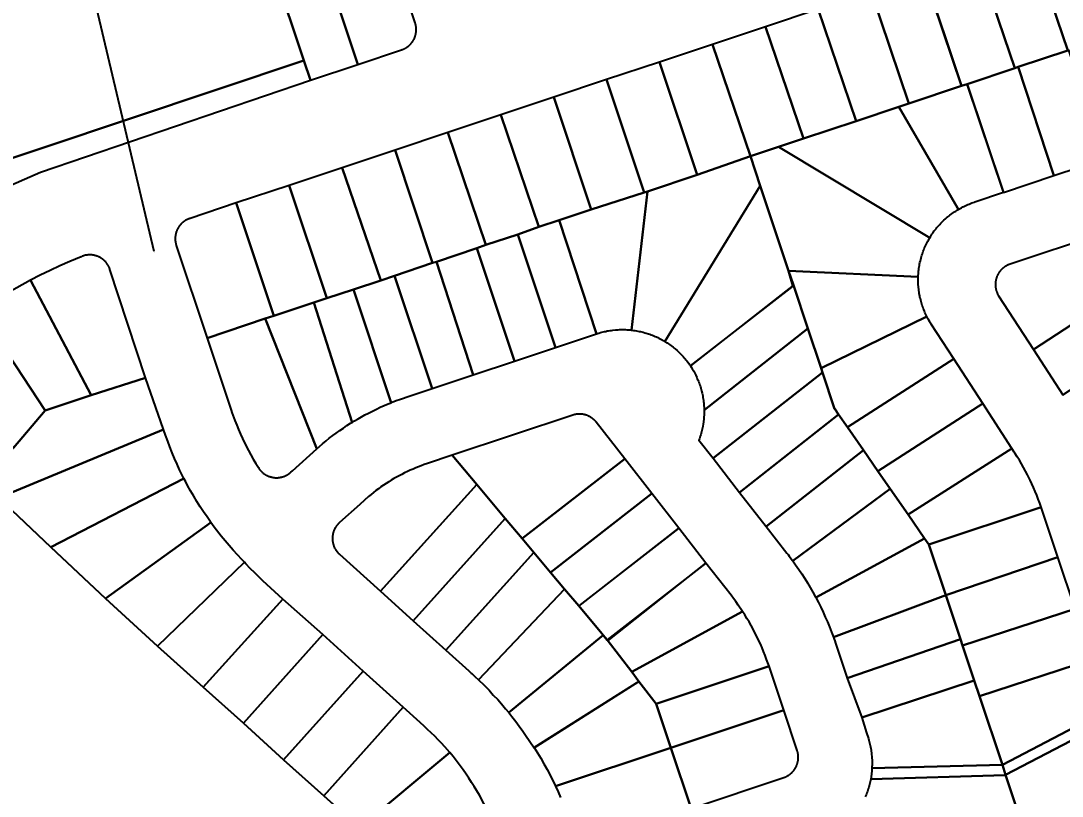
# Model space of a CAD drawing. Header units: metres. Extents: x 620457 to 624057, y 4872349 to 4874194.
# Drawn here: x 621032.8 to 621326, y 4873365.7 to 4873584 of the extents above; entities that cross this region are included whole.
import ezdxf
from ezdxf import colors
from ezdxf.entities.mleader import LeaderData, LeaderLine
from ezdxf.math import Vec2, Vec3

# ---------------------------------------------------------------- set-up
doc = ezdxf.new("R2010")
doc.units = ezdxf.units.M
doc.header["$LTSCALE"] = 10
doc.header["$MEASUREMENT"] = 0
doc.layers.add('Aurora_Parcel', color=252, linetype='Continuous')
doc.layers.add('telMAX -QC', color=4, linetype='Continuous')
doc.styles.get("Standard").update_dxf_attribs({"font": 'arial.ttf'})

msp = doc.modelspace()

# ---------------------------------------------------------------- linework, layer by layer
at = {"layer": 'Aurora_Parcel'}
for points in [[(621112.52, 4873572.87), (621104.23, 4873597.66), (621100.37, 4873609.23), (621096.5, 4873620.8), (621091.28, 4873636.4), (621082.44, 4873662.84), (621081.98, 4873664.2), (621076.13, 4873681.72), (621076.1, 4873681.81), (621056.12, 4873675.29), (620977.58, 4873649.65), (620994.49, 4873599.1), (621000.06, 4873582.43), (621014.25, 4873540.01), (621112.52, 4873572.87)], [(621313.62, 4873571.06), (621327.53, 4873575.7), (621316.9, 4873607.21), (621304.37, 4873603.03), (621302, 4873602.24), (621312.66, 4873570.69), (621313.62, 4873571.06)], [(621127.71, 4873571.75), (621117.59, 4873602.11), (621104.23, 4873597.66), (621112.52, 4873572.87), (621114.38, 4873567.31), (621127.71, 4873571.75)], [(621299.25, 4873566.23), (621312.66, 4873570.69), (621302, 4873602.24), (621287.11, 4873597.28), (621297.64, 4873565.69), (621299.25, 4873566.23)], [(621297.64, 4873565.69), (621287.03, 4873597.29), (621272.21, 4873592.32), (621282.85, 4873560.77), (621297.64, 4873565.69)], [(621280.02, 4873559.84), (621282.85, 4873560.77), (621272.21, 4873592.32), (621257.32, 4873587.35), (621268, 4873555.82), (621280.02, 4873559.84)], [(621268, 4873555.82), (621257.32, 4873587.35), (621242.42, 4873582.38), (621253.14, 4873550.91), (621268, 4873555.82)], [(621246.11, 4873548.58), (621253.14, 4873550.91), (621242.42, 4873582.38), (621227.55, 4873577.4), (621238.28, 4873545.91), (621246.11, 4873548.58)], [(621238.28, 4873545.91), (621227.55, 4873577.4), (621212.64, 4873572.43), (621223.23, 4873540.67), (621238.28, 4873545.91)], [(621337.88, 4873545.17), (621327.85, 4873575.8), (621327.53, 4873575.7), (621313.62, 4873571.06), (621323.65, 4873540.44), (621337.88, 4873545.17)], [(621017.31, 4873530.86), (621026.96, 4873536.42), (621038.38, 4873541.41), (621114.38, 4873567.31), (621112.52, 4873572.87), (621014.25, 4873540.01), (621017.31, 4873530.86)], [(621223.23, 4873540.67), (621212.64, 4873572.43), (621197.75, 4873567.47), (621208.34, 4873535.69), (621209.23, 4873535.99), (621223.23, 4873540.67)], [(621323.65, 4873540.44), (621313.62, 4873571.06), (621312.66, 4873570.69), (621299.25, 4873566.23), (621309.42, 4873535.69), (621323.65, 4873540.44)], [(621208.34, 4873535.69), (621197.75, 4873567.47), (621182.85, 4873562.52), (621193.38, 4873530.91), (621208.34, 4873535.69)], [(621296.84, 4873530.99), (621296.91, 4873531.02), (621297.26, 4873531.23), (621297.61, 4873531.41), (621297.97, 4873531.61), (621298.33, 4873531.79), (621298.7, 4873531.96), (621299.07, 4873532.14), (621299.44, 4873532.29), (621299.81, 4873532.45), (621300.18, 4873532.6), (621300.55, 4873532.75), (621301.32, 4873533), (621301.4, 4873533.02), (621309.47, 4873535.74), (621299.25, 4873566.23), (621297.64, 4873565.69), (621282.85, 4873560.77), (621280.02, 4873559.84), (621296.5, 4873531.39), (621296.76, 4873530.93), (621296.84, 4873530.99)], [(621184.41, 4873527.86), (621193.38, 4873530.91), (621182.85, 4873562.52), (621167.96, 4873557.55), (621178.64, 4873526.01), (621184.41, 4873527.86)], [(621288.89, 4873523.24), (621289.1, 4873523.58), (621289.32, 4873523.92), (621289.55, 4873524.25), (621289.99, 4873524.87), (621290.24, 4873525.19), (621290.48, 4873525.5), (621290.73, 4873525.81), (621291, 4873526.12), (621291.26, 4873526.42), (621291.53, 4873526.72), (621291.81, 4873527.01), (621292.09, 4873527.3), (621292.37, 4873527.58), (621292.66, 4873527.86), (621293.14, 4873528.3), (621293.44, 4873528.56), (621293.75, 4873528.82), (621294.05, 4873529.07), (621294.38, 4873529.32), (621294.7, 4873529.56), (621295.02, 4873529.81), (621295.35, 4873530.03), (621295.69, 4873530.26), (621296.02, 4873530.48), (621296.36, 4873530.69), (621296.76, 4873530.93), (621296.5, 4873531.39), (621280.02, 4873559.84), (621268, 4873555.82), (621253.14, 4873550.91), (621246.11, 4873548.58), (621288.68, 4873522.9), (621288.89, 4873523.24)], [(621172.75, 4873523.84), (621178.64, 4873526.01), (621167.96, 4873557.55), (621153.07, 4873552.58), (621163.74, 4873520.94), (621172.75, 4873523.84)], [(621149.83, 4873516.2), (621161.18, 4873519.99), (621163.74, 4873520.94), (621153.07, 4873552.58), (621138.17, 4873547.62), (621148.77, 4873515.84), (621149.83, 4873516.2)], [(621148.77, 4873515.84), (621138.17, 4873547.62), (621123.29, 4873542.66), (621134.16, 4873510.95), (621138.03, 4873512.26), (621148.77, 4873515.84)], [(621285.46, 4873512.37), (621285.5, 4873512.77), (621285.52, 4873513.17), (621285.54, 4873513.57), (621285.61, 4873513.99), (621285.66, 4873514.36), (621285.7, 4873514.76), (621285.79, 4873515.16), (621285.84, 4873515.55), (621285.94, 4873515.95), (621286.08, 4873516.48), (621286.16, 4873516.87), (621286.26, 4873517.26), (621286.37, 4873517.64), (621286.49, 4873518), (621286.62, 4873518.41), (621286.74, 4873518.8), (621286.87, 4873519.18), (621287.01, 4873519.54), (621287.16, 4873519.91), (621287.34, 4873520.28), (621287.6, 4873520.87), (621287.8, 4873521.24), (621287.96, 4873521.6), (621288.14, 4873521.95), (621288.33, 4873522.28), (621288.68, 4873522.9), (621246.11, 4873548.58), (621238.28, 4873545.91), (621240.97, 4873537.56), (621248.96, 4873513.66), (621285.43, 4873511.97), (621285.46, 4873512.37)], [(621240.97, 4873537.56), (621238.28, 4873545.91), (621223.23, 4873540.67), (621209.23, 4873535.99), (621204.76, 4873496.95), (621205.31, 4873496.88), (621205.69, 4873496.83), (621206.11, 4873496.76), (621206.5, 4873496.69), (621206.89, 4873496.59), (621207.29, 4873496.52), (621207.67, 4873496.42), (621208.06, 4873496.32), (621208.45, 4873496.22), (621208.83, 4873496.11), (621209.5, 4873495.9), (621209.87, 4873495.78), (621210.26, 4873495.64), (621210.63, 4873495.49), (621211, 4873495.34), (621211.36, 4873495.17), (621211.74, 4873495.01), (621212.11, 4873494.84), (621212.46, 4873494.67), (621212.81, 4873494.49), (621213.18, 4873494.31), (621213.82, 4873493.93), (621214.17, 4873493.72), (621240.97, 4873537.56)], [(621134.16, 4873510.95), (621123.29, 4873542.66), (621108.38, 4873537.68), (621118.97, 4873505.91), (621126.46, 4873508.42), (621134.16, 4873510.95)], [(621118.97, 4873505.91), (621108.38, 4873537.68), (621093.48, 4873532.74), (621104.07, 4873500.95), (621115.28, 4873504.7), (621118.97, 4873505.91)], [(621250.21, 4873509.34), (621250.17, 4873509.45), (621248.96, 4873513.66), (621240.97, 4873537.56), (621214.17, 4873493.72), (621214.8, 4873493.32), (621215.14, 4873493.1), (621215.46, 4873492.88), (621215.79, 4873492.64), (621216.12, 4873492.39), (621216.43, 4873492.15), (621216.75, 4873491.9), (621217.04, 4873491.64), (621217.59, 4873491.18), (621217.88, 4873490.9), (621218.17, 4873490.63), (621218.45, 4873490.35), (621218.74, 4873490.07), (621219.02, 4873489.79), (621219.28, 4873489.48), (621219.55, 4873489.17), (621219.81, 4873488.87), (621220.06, 4873488.57), (621220.31, 4873488.25), (621220.65, 4873487.82), (621220.88, 4873487.5), (621221.11, 4873487.17), (621221.32, 4873486.84), (621250.21, 4873509.34)], [(621209.23, 4873535.99), (621208.34, 4873535.69), (621193.38, 4873530.91), (621184.41, 4873527.86), (621194.92, 4873495.91), (621195.59, 4873496.12), (621195.97, 4873496.23), (621196.36, 4873496.32), (621196.74, 4873496.43), (621197.12, 4873496.53), (621197.53, 4873496.59), (621197.93, 4873496.71), (621198.3, 4873496.76), (621198.72, 4873496.84), (621199.12, 4873496.88), (621199.51, 4873496.93), (621200.21, 4873497), (621200.61, 4873497.03), (621201.01, 4873497.06), (621201.41, 4873497.07), (621201.81, 4873497.08), (621202.21, 4873497.11), (621202.61, 4873497.08), (621203.01, 4873497.07), (621203.42, 4873497.05), (621203.82, 4873497.03), (621204.21, 4873497), (621204.51, 4873496.99), (621204.76, 4873496.95), (621209.23, 4873535.99)], [(621101.64, 4873500.19), (621104.07, 4873500.95), (621093.48, 4873532.74), (621080.48, 4873528.4), (621080.39, 4873528.38), (621080.3, 4873528.35), (621080.19, 4873528.3), (621080.09, 4873528.26), (621079.99, 4873528.23), (621079.91, 4873528.19), (621079.79, 4873528.13), (621079.68, 4873528.08), (621079.59, 4873528.04), (621079.5, 4873527.98), (621079.32, 4873527.89), (621079.23, 4873527.84), (621079.14, 4873527.78), (621079.05, 4873527.72), (621078.96, 4873527.67), (621078.87, 4873527.61), (621078.79, 4873527.55), (621078.71, 4873527.49), (621078.62, 4873527.43), (621078.55, 4873527.36), (621078.46, 4873527.29), (621078.35, 4873527.21), (621078.28, 4873527.14), (621078.2, 4873527.07), (621078.13, 4873527.01), (621078.04, 4873526.92), (621077.98, 4873526.85), (621077.91, 4873526.78), (621077.84, 4873526.69), (621077.77, 4873526.62), (621077.7, 4873526.53), (621077.63, 4873526.46), (621077.55, 4873526.37), (621077.49, 4873526.26), (621077.43, 4873526.19), (621077.38, 4873526.1), (621077.31, 4873526.01), (621077.26, 4873525.93), (621077.19, 4873525.85), (621077.14, 4873525.75), (621077.1, 4873525.66), (621077.03, 4873525.59), (621076.99, 4873525.48), (621076.93, 4873525.36), (621076.87, 4873525.27), (621076.84, 4873525.17), (621076.79, 4873525.07), (621076.74, 4873524.98), (621076.71, 4873524.88), (621076.67, 4873524.78), (621076.64, 4873524.69), (621076.59, 4873524.59), (621076.57, 4873524.49), (621076.55, 4873524.39), (621076.5, 4873524.26), (621076.47, 4873524.16), (621076.45, 4873524.06), (621076.43, 4873523.97), (621076.41, 4873523.85), (621076.39, 4873523.74), (621076.37, 4873523.65), (621076.35, 4873523.55), (621076.34, 4873523.44), (621076.32, 4873523.34), (621076.32, 4873523.23), (621076.31, 4873523.1), (621076.3, 4873523), (621076.3, 4873522.89), (621076.29, 4873522.79), (621076.29, 4873522.68), (621076.29, 4873522.58), (621076.29, 4873522.48), (621076.3, 4873522.37), (621076.31, 4873522.26), (621076.31, 4873522.15), (621076.32, 4873522.06), (621076.34, 4873521.93), (621076.35, 4873521.82), (621076.37, 4873521.73), (621076.39, 4873521.62), (621076.41, 4873521.51), (621076.43, 4873521.41), (621076.46, 4873521.27), (621076.47, 4873521.18), (621076.51, 4873521.07), (621076.55, 4873520.96), (621076.58, 4873520.86), (621076.59, 4873520.79), (621085.29, 4873494.7), (621101.64, 4873500.19)], [(621194.92, 4873495.91), (621184.41, 4873527.86), (621178.64, 4873526.01), (621172.75, 4873523.84), (621183.35, 4873492.05), (621194.92, 4873495.91)], [(621183.35, 4873492.05), (621172.75, 4873523.84), (621163.74, 4873520.94), (621161.18, 4873519.99), (621171.78, 4873488.2), (621183.35, 4873492.05)], [(621171.78, 4873488.2), (621161.18, 4873519.99), (621149.83, 4873516.2), (621160.2, 4873484.35), (621171.78, 4873488.2)], [(621067.94, 4873483.52), (621057.93, 4873514.01), (621057.88, 4873514.19), (621057.84, 4873514.28), (621057.8, 4873514.38), (621057.76, 4873514.48), (621057.72, 4873514.57), (621057.68, 4873514.67), (621057.63, 4873514.76), (621057.58, 4873514.86), (621057.54, 4873514.95), (621057.48, 4873515.04), (621057.43, 4873515.13), (621057.4, 4873515.18), (621057.28, 4873515.37), (621057.22, 4873515.47), (621057.16, 4873515.55), (621057.1, 4873515.64), (621057.05, 4873515.72), (621056.99, 4873515.81), (621056.93, 4873515.89), (621056.86, 4873515.97), (621056.79, 4873516.05), (621056.72, 4873516.13), (621056.59, 4873516.26), (621056.52, 4873516.34), (621056.44, 4873516.41), (621056.37, 4873516.48), (621056.29, 4873516.56), (621056.21, 4873516.62), (621056.13, 4873516.69), (621056.04, 4873516.77), (621055.97, 4873516.85), (621055.89, 4873516.9), (621055.8, 4873516.96), (621055.65, 4873517.07), (621055.57, 4873517.13), (621055.49, 4873517.19), (621055.4, 4873517.24), (621055.31, 4873517.29), (621055.22, 4873517.35), (621055.13, 4873517.4), (621055.03, 4873517.45), (621054.94, 4873517.49), (621054.85, 4873517.54), (621054.74, 4873517.58), (621054.58, 4873517.66), (621054.49, 4873517.7), (621054.39, 4873517.74), (621054.29, 4873517.77), (621054.19, 4873517.81), (621054.09, 4873517.84), (621053.99, 4873517.87), (621053.89, 4873517.9), (621053.79, 4873517.93), (621053.69, 4873517.95), (621053.59, 4873517.98), (621053.4, 4873518.01), (621053.3, 4873518.04), (621053.2, 4873518.06), (621053.09, 4873518.08), (621052.99, 4873518.09), (621052.89, 4873518.1), (621052.79, 4873518.11), (621052.69, 4873518.12), (621052.58, 4873518.13), (621052.48, 4873518.13), (621052.37, 4873518.13), (621052.19, 4873518.13), (621052.08, 4873518.13), (621051.98, 4873518.13), (621051.87, 4873518.12), (621051.77, 4873518.11), (621051.66, 4873518.1), (621051.56, 4873518.09), (621051.46, 4873518.09), (621051.35, 4873518.07), (621051.25, 4873518.05), (621051.15, 4873518.04), (621050.96, 4873518), (621050.86, 4873517.97), (621050.76, 4873517.95), (621050.66, 4873517.92), (621050.56, 4873517.89), (621050.46, 4873517.86), (621050.36, 4873517.83), (621050.26, 4873517.79), (621050.16, 4873517.76), (621050.07, 4873517.72), (621049.82, 4873517.62), (621046.67, 4873516.29), (621043.86, 4873515.04), (621041.06, 4873513.73), (621038.31, 4873512.38), (621035.56, 4873510.99), (621052.66, 4873478.67), (621067.94, 4873483.52)], [(621160.2, 4873484.35), (621149.83, 4873516.2), (621148.77, 4873515.84), (621138.03, 4873512.26), (621148.64, 4873480.48), (621160.2, 4873484.35)], [(621052.66, 4873478.67), (621035.56, 4873510.99), (621031.69, 4873508.89), (621029, 4873507.37), (621026.36, 4873505.79), (621026, 4873505.57), (621023.74, 4873504.18), (621021.13, 4873502.51), (621039.7, 4873474.32), (621052.66, 4873478.67)], [(621148.64, 4873480.48), (621138.03, 4873512.26), (621134.16, 4873510.95), (621126.46, 4873508.42), (621137.09, 4873476.49), (621137.39, 4873476.64), (621138.54, 4873477.08), (621139.69, 4873477.49), (621140.8, 4873477.86), (621141.06, 4873477.97), (621148.64, 4873480.48)], [(621287.86, 4873500.82), (621287.68, 4873501.19), (621287.52, 4873501.55), (621287.35, 4873501.91), (621287.19, 4873502.29), (621287.01, 4873502.74), (621286.86, 4873503.12), (621286.73, 4873503.49), (621286.61, 4873503.88), (621286.48, 4873504.26), (621286.37, 4873504.64), (621286.25, 4873505.03), (621286.15, 4873505.41), (621286.06, 4873505.81), (621285.95, 4873506.19), (621285.88, 4873506.58), (621285.76, 4873507.24), (621285.68, 4873507.63), (621285.63, 4873508.02), (621285.59, 4873508.43), (621285.54, 4873508.83), (621285.51, 4873509.21), (621285.48, 4873509.62), (621285.45, 4873510.02), (621285.43, 4873510.41), (621285.42, 4873510.81), (621285.42, 4873511.22), (621285.43, 4873511.9), (621285.43, 4873511.97), (621248.96, 4873513.66), (621250.31, 4873509.56), (621254.37, 4873497.37), (621258.1, 4873486.19), (621287.86, 4873500.82)], [(621137.09, 4873476.49), (621126.46, 4873508.42), (621118.97, 4873505.91), (621115.28, 4873504.7), (621126.08, 4873470.96), (621126.72, 4873471.36), (621127.77, 4873471.97), (621129.65, 4873473.05), (621130.72, 4873473.59), (621131.82, 4873474.16), (621132.92, 4873474.7), (621134.03, 4873475.21), (621135.14, 4873475.71), (621136.27, 4873476.18), (621137.09, 4873476.49)], [(621254.37, 4873497.37), (621250.31, 4873509.56), (621221.32, 4873486.84), (621221.64, 4873486.37), (621221.85, 4873486.03), (621222.06, 4873485.69), (621222.26, 4873485.34), (621222.44, 4873484.98), (621222.64, 4873484.63), (621222.82, 4873484.27), (621223.12, 4873483.64), (621223.27, 4873483.27), (621223.43, 4873482.91), (621223.59, 4873482.53), (621223.73, 4873482.16), (621223.87, 4873481.78), (621224, 4873481.4), (621224.12, 4873481.02), (621224.24, 4873480.64), (621224.35, 4873480.25), (621224.46, 4873479.87), (621224.62, 4873479.19), (621224.71, 4873478.79), (621224.79, 4873478.41), (621224.86, 4873478.01), (621224.91, 4873477.61), (621224.98, 4873477.21), (621225.03, 4873476.81), (621225.08, 4873476.41), (621225.11, 4873476.02), (621225.14, 4873475.61), (621225.17, 4873475.21), (621225.19, 4873474.52), (621225.19, 4873474.38), (621254.37, 4873497.37)], [(621351.77, 4873500.81), (621345.97, 4873509.74), (621317.86, 4873491.53), (621326.15, 4873478.74), (621354.26, 4873496.96), (621351.77, 4873500.81)], [(621039.7, 4873474.32), (621021.13, 4873502.51), (621016.34, 4873499.26), (621013.8, 4873497.45), (621009.84, 4873494.48), (621007.37, 4873492.55), (621030.77, 4873463.82), (621039.7, 4873474.32)], [(621117.8, 4873464.94), (621118.75, 4873465.73), (621119.68, 4873466.49), (621120.67, 4873467.24), (621121.65, 4873467.97), (621122.62, 4873468.68), (621123.63, 4873469.37), (621124.65, 4873470.05), (621125.67, 4873470.71), (621126.08, 4873470.96), (621115.28, 4873504.7), (621104.07, 4873500.95), (621101.64, 4873500.19), (621116.18, 4873463.54), (621117.8, 4873464.94)], [(621105.18, 4873455.39), (621105.28, 4873455.39), (621105.39, 4873455.41), (621105.48, 4873455.42), (621105.58, 4873455.43), (621105.71, 4873455.46), (621105.83, 4873455.47), (621105.92, 4873455.49), (621106.02, 4873455.5), (621106.13, 4873455.52), (621106.23, 4873455.55), (621106.33, 4873455.57), (621106.43, 4873455.61), (621106.52, 4873455.63), (621106.63, 4873455.66), (621106.73, 4873455.68), (621106.82, 4873455.73), (621106.93, 4873455.77), (621107.04, 4873455.81), (621107.14, 4873455.85), (621107.22, 4873455.89), (621107.33, 4873455.93), (621107.43, 4873455.99), (621107.51, 4873456.01), (621107.61, 4873456.07), (621107.71, 4873456.12), (621107.79, 4873456.16), (621107.88, 4873456.23), (621107.98, 4873456.28), (621108.07, 4873456.34), (621108.16, 4873456.4), (621108.24, 4873456.45), (621108.33, 4873456.52), (621108.4, 4873456.58), (621108.5, 4873456.66), (621108.57, 4873456.7), (621108.66, 4873456.79), (621108.75, 4873456.86), (621108.82, 4873456.93), (621109.31, 4873457.34), (621116.18, 4873463.54), (621101.64, 4873500.19), (621085.29, 4873494.7), (621091.85, 4873475), (621092.07, 4873474.37), (621092.28, 4873473.71), (621093.1, 4873471.52), (621093.61, 4873470.22), (621094.15, 4873468.92), (621094.71, 4873467.65), (621095.28, 4873466.38), (621096.3, 4873464.31), (621096.92, 4873463.06), (621097.6, 4873461.84), (621098.27, 4873460.62), (621098.98, 4873459.42), (621099.7, 4873458.22), (621099.81, 4873458.05), (621099.86, 4873457.97), (621099.93, 4873457.88), (621100, 4873457.8), (621100.06, 4873457.71), (621100.14, 4873457.62), (621100.19, 4873457.55), (621100.26, 4873457.45), (621100.34, 4873457.37), (621100.41, 4873457.3), (621100.49, 4873457.22), (621100.56, 4873457.14), (621100.64, 4873457.07), (621100.72, 4873456.99), (621100.79, 4873456.93), (621100.87, 4873456.86), (621100.93, 4873456.79), (621101.03, 4873456.72), (621101.09, 4873456.66), (621101.2, 4873456.58), (621101.28, 4873456.52), (621101.38, 4873456.45), (621101.47, 4873456.4), (621101.56, 4873456.34), (621101.64, 4873456.28), (621101.74, 4873456.23), (621101.82, 4873456.17), (621101.91, 4873456.12), (621102, 4873456.07), (621102.1, 4873456.02), (621102.19, 4873455.99), (621102.27, 4873455.93), (621102.39, 4873455.89), (621102.49, 4873455.84), (621102.59, 4873455.8), (621102.67, 4873455.77), (621102.78, 4873455.73), (621102.89, 4873455.7), (621102.98, 4873455.66), (621103.08, 4873455.63), (621103.18, 4873455.61), (621103.28, 4873455.59), (621103.38, 4873455.55), (621103.5, 4873455.52), (621103.58, 4873455.5), (621103.7, 4873455.49), (621103.81, 4873455.47), (621103.9, 4873455.46), (621104, 4873455.43), (621104.12, 4873455.42), (621104.23, 4873455.41), (621104.33, 4873455.39), (621104.43, 4873455.39), (621104.54, 4873455.38), (621104.66, 4873455.38), (621104.76, 4873455.38), (621104.86, 4873455.38), (621104.97, 4873455.38), (621105.06, 4873455.38), (621105.18, 4873455.39)], [(621295.47, 4873488.83), (621289.14, 4873498.6), (621288.91, 4873498.94), (621288.71, 4873499.28), (621288.46, 4873499.7), (621288.25, 4873500.05), (621288.07, 4873500.41), (621287.86, 4873500.82), (621258.1, 4873486.19), (621258.48, 4873485.05), (621261.9, 4873474.81), (621261.94, 4873474.75), (621263.05, 4873473.15), (621265.55, 4873469.6), (621295.47, 4873488.83)], [(621258.48, 4873485.05), (621258.1, 4873486.19), (621254.37, 4873497.37), (621225.19, 4873474.38), (621225.19, 4873474.12), (621225.19, 4873473.72), (621225.18, 4873473.3), (621225.16, 4873472.91), (621225.14, 4873472.51), (621225.11, 4873472.11), (621225.07, 4873471.7), (621225.03, 4873471.31), (621224.97, 4873470.92), (621224.91, 4873470.52), (621224.8, 4873469.83), (621224.72, 4873469.44), (621224.64, 4873469.05), (621224.54, 4873468.66), (621224.45, 4873468.27), (621224.33, 4873467.88), (621224.23, 4873467.49), (621224.1, 4873467.11), (621223.99, 4873466.73), (621223.85, 4873466.35), (621223.72, 4873465.97), (621227.69, 4873460.87), (621258.48, 4873485.05)], [(621303.63, 4873476.24), (621295.47, 4873488.83), (621265.55, 4873469.6), (621270.05, 4873463.14), (621274.07, 4873457.26), (621303.63, 4873476.24)], [(621263.05, 4873473.15), (621261.94, 4873474.75), (621261.9, 4873474.81), (621258.48, 4873485.05), (621227.69, 4873460.87), (621235.19, 4873451.24), (621263.05, 4873473.15)], [(621073.03, 4873468.98), (621067.94, 4873483.52), (621052.66, 4873478.67), (621039.7, 4873474.32), (621030.77, 4873463.82), (621022.08, 4873453.65), (621026.55, 4873449.68), (621073.03, 4873468.98)], [(621311.79, 4873463.65), (621303.63, 4873476.24), (621274.07, 4873457.26), (621277.57, 4873452.29), (621282.67, 4873444.99), (621311.79, 4873463.65)], [(621202.83, 4873460.72), (621194.81, 4873471.01), (621194.77, 4873471.09), (621194.7, 4873471.17), (621194.59, 4873471.3), (621194.52, 4873471.37), (621194.44, 4873471.45), (621194.37, 4873471.53), (621194.3, 4873471.6), (621194.22, 4873471.67), (621194.14, 4873471.74), (621194.07, 4873471.81), (621193.99, 4873471.88), (621193.85, 4873472), (621193.76, 4873472.06), (621193.68, 4873472.13), (621193.59, 4873472.19), (621193.51, 4873472.25), (621193.42, 4873472.31), (621193.33, 4873472.36), (621193.25, 4873472.42), (621193.16, 4873472.47), (621193.07, 4873472.53), (621192.97, 4873472.58), (621192.81, 4873472.66), (621192.72, 4873472.71), (621192.62, 4873472.75), (621192.53, 4873472.8), (621192.43, 4873472.84), (621192.33, 4873472.88), (621192.24, 4873472.92), (621192.14, 4873472.95), (621192.04, 4873472.99), (621191.94, 4873473.02), (621191.84, 4873473.05), (621191.66, 4873473.1), (621191.56, 4873473.13), (621191.46, 4873473.15), (621191.36, 4873473.18), (621191.26, 4873473.2), (621191.15, 4873473.22), (621191.05, 4873473.23), (621190.95, 4873473.25), (621190.84, 4873473.26), (621190.74, 4873473.27), (621190.63, 4873473.28), (621190.45, 4873473.31), (621190.35, 4873473.31), (621190.24, 4873473.31), (621190.14, 4873473.31), (621190.03, 4873473.31), (621189.93, 4873473.31), (621189.82, 4873473.31), (621189.72, 4873473.31), (621189.61, 4873473.29), (621189.51, 4873473.28), (621189.41, 4873473.27), (621189.24, 4873473.25), (621189.14, 4873473.23), (621189.03, 4873473.21), (621188.93, 4873473.19), (621188.83, 4873473.17), (621188.73, 4873473.15), (621188.63, 4873473.12), (621188.52, 4873473.1), (621188.43, 4873473.07), (621188.32, 4873473.04), (621188.22, 4873473), (621154.28, 4873461.7), (621161.17, 4873453.49), (621169.22, 4873443.9), (621173.97, 4873438.24), (621202.83, 4873460.72)], [(621270.05, 4873463.14), (621265.55, 4873469.6), (621263.05, 4873473.15), (621235.19, 4873451.24), (621242.69, 4873441.61), (621270.05, 4873463.14)], [(621078.75, 4873455.14), (621077.54, 4873457.64), (621076.81, 4873459.22), (621076.12, 4873460.82), (621075.44, 4873462.42), (621074.79, 4873464.05), (621074.18, 4873465.68), (621073.6, 4873467.32), (621073.03, 4873468.98), (621026.55, 4873449.68), (621041.32, 4873435.82), (621078.75, 4873455.14)], [(621161.17, 4873453.49), (621154.28, 4873461.7), (621147.35, 4873459.39), (621146.39, 4873459.06), (621145.57, 4873458.76), (621144.04, 4873458.15), (621143.24, 4873457.83), (621142.44, 4873457.47), (621141.65, 4873457.11), (621140.86, 4873456.73), (621140.09, 4873456.33), (621139.31, 4873455.93), (621137.88, 4873455.12), (621137.13, 4873454.68), (621136.39, 4873454.22), (621135.65, 4873453.75), (621134.93, 4873453.26), (621134.21, 4873452.78), (621133.5, 4873452.26), (621132.79, 4873451.74), (621132.11, 4873451.2), (621131.43, 4873450.66), (621130.75, 4873450.1), (621129.54, 4873449.04), (621128.24, 4873447.87), (621122.53, 4873442.74), (621122.45, 4873442.67), (621122.38, 4873442.6), (621122.32, 4873442.52), (621122.23, 4873442.45), (621122.16, 4873442.37), (621122.09, 4873442.28), (621122.03, 4873442.22), (621121.95, 4873442.15), (621121.89, 4873442.06), (621121.77, 4873441.91), (621121.71, 4873441.83), (621121.65, 4873441.74), (621121.58, 4873441.65), (621121.53, 4873441.57), (621121.47, 4873441.48), (621121.42, 4873441.39), (621121.36, 4873441.3), (621121.31, 4873441.21), (621121.26, 4873441.13), (621121.19, 4873440.97), (621121.14, 4873440.88), (621121.1, 4873440.78), (621121.05, 4873440.69), (621121.01, 4873440.59), (621120.97, 4873440.5), (621120.93, 4873440.4), (621120.9, 4873440.3), (621120.85, 4873440.2), (621120.83, 4873440.11), (621120.78, 4873439.93), (621120.75, 4873439.83), (621120.73, 4873439.73), (621120.7, 4873439.63), (621120.68, 4873439.53), (621120.66, 4873439.43), (621120.64, 4873439.32), (621120.62, 4873439.22), (621120.61, 4873439.12), (621120.59, 4873439.01), (621120.56, 4873438.84), (621120.56, 4873438.73), (621120.56, 4873438.63), (621120.55, 4873438.52), (621120.55, 4873438.42), (621120.55, 4873438.32), (621120.55, 4873438.2), (621120.55, 4873438.11), (621120.55, 4873438), (621120.56, 4873437.9), (621120.56, 4873437.72), (621120.58, 4873437.62), (621120.6, 4873437.51), (621120.61, 4873437.41), (621120.63, 4873437.31), (621120.64, 4873437.2), (621120.66, 4873437.1), (621120.68, 4873437), (621120.72, 4873436.89), (621120.73, 4873436.79), (621120.78, 4873436.63), (621120.81, 4873436.53), (621120.84, 4873436.43), (621120.87, 4873436.33), (621120.91, 4873436.23), (621120.94, 4873436.13), (621120.98, 4873436.02), (621121.02, 4873435.94), (621121.06, 4873435.84), (621121.11, 4873435.74), (621121.18, 4873435.58), (621121.23, 4873435.49), (621121.28, 4873435.4), (621121.33, 4873435.31), (621121.38, 4873435.22), (621121.45, 4873435.13), (621121.49, 4873435.04), (621121.55, 4873434.95), (621121.61, 4873434.87), (621121.67, 4873434.78), (621121.77, 4873434.64), (621121.84, 4873434.56), (621121.9, 4873434.48), (621121.98, 4873434.38), (621122.05, 4873434.3), (621122.12, 4873434.23), (621122.19, 4873434.15), (621122.26, 4873434.07), (621122.34, 4873434), (621122.41, 4873433.93), (621122.53, 4873433.82), (621134.07, 4873423.42), (621161.17, 4873453.49)], [(621277.57, 4873452.29), (621274.07, 4873457.26), (621270.05, 4873463.14), (621242.69, 4873441.61), (621248.49, 4873434.17), (621248.83, 4873433.73), (621249.16, 4873433.28), (621250.08, 4873432.06), (621250.12, 4873431.98), (621277.57, 4873452.29)], [(621320.05, 4873447.09), (621319.65, 4873448.25), (621319.25, 4873449.35), (621318.83, 4873450.45), (621318.38, 4873451.52), (621317.92, 4873452.6), (621317.44, 4873453.66), (621316.95, 4873454.72), (621316.22, 4873456.21), (621315.67, 4873457.24), (621315.11, 4873458.27), (621314.53, 4873459.28), (621313.93, 4873460.29), (621313.32, 4873461.29), (621312.69, 4873462.27), (621312.48, 4873462.59), (621311.79, 4873463.65), (621282.67, 4873444.99), (621287.22, 4873438.27), (621288.45, 4873436.58), (621320.05, 4873447.09)], [(621210.46, 4873450.94), (621202.83, 4873460.72), (621173.97, 4873438.24), (621177.27, 4873434.31), (621181.95, 4873428.73), (621210.46, 4873450.94)], [(621086.37, 4873442.76), (621086.26, 4873442.92), (621085.26, 4873444.33), (621084.28, 4873445.77), (621083.33, 4873447.23), (621082.4, 4873448.7), (621081.5, 4873450.19), (621080.63, 4873451.7), (621079.78, 4873453.22), (621079.26, 4873454.18), (621078.75, 4873455.14), (621041.32, 4873435.82), (621056.69, 4873421.41), (621086.37, 4873442.76)], [(621169.22, 4873443.9), (621161.17, 4873453.49), (621134.07, 4873423.42), (621143.29, 4873415.11), (621169.22, 4873443.9)], [(621218.08, 4873441.16), (621210.46, 4873450.94), (621181.95, 4873428.73), (621185.9, 4873424.02), (621189.88, 4873419.27), (621189.92, 4873419.23), (621218.08, 4873441.16)], [(621287.22, 4873438.27), (621282.67, 4873444.99), (621277.57, 4873452.29), (621250.12, 4873431.98), (621250.95, 4873430.82), (621251.83, 4873429.57), (621252.67, 4873428.32), (621253.49, 4873427.03), (621254.29, 4873425.74), (621255.05, 4873424.43), (621255.81, 4873423.11), (621256.54, 4873421.78), (621256.58, 4873421.71), (621256.61, 4873421.65), (621287.22, 4873438.27)], [(621324.74, 4873433.02), (621320.05, 4873447.09), (621288.45, 4873436.58), (621293.2, 4873422.34), (621324.74, 4873433.02)], [(621173.97, 4873438.24), (621169.22, 4873443.9), (621143.29, 4873415.11), (621152.48, 4873406.81), (621177.27, 4873434.31), (621173.97, 4873438.24)], [(621095.77, 4873431.58), (621095.01, 4873432.38), (621093.81, 4873433.65), (621092.64, 4873434.95), (621091.49, 4873436.26), (621090.37, 4873437.59), (621089.27, 4873438.96), (621087.29, 4873441.5), (621086.37, 4873442.76), (621056.69, 4873421.41), (621071.3, 4873407.98), (621095.77, 4873431.58)], [(621225.69, 4873431.36), (621218.08, 4873441.16), (621189.88, 4873419.27), (621196.35, 4873411.55), (621196.77, 4873411.05), (621197.91, 4873409.68), (621198.08, 4873409.48), (621225.69, 4873431.36)], [(621293.2, 4873422.34), (621288.45, 4873436.58), (621287.22, 4873438.27), (621256.61, 4873421.65), (621257.34, 4873420.26), (621258.02, 4873418.9), (621258.67, 4873417.53), (621259.3, 4873416.15), (621259.91, 4873414.76), (621260.49, 4873413.36), (621261.05, 4873411.94), (621261.58, 4873410.52), (621293.2, 4873422.34)], [(621181.95, 4873428.73), (621177.27, 4873434.31), (621152.48, 4873406.81), (621158.91, 4873401.02), (621159.6, 4873400.39), (621159.75, 4873400.26), (621160.64, 4873399.45), (621161.67, 4873398.49), (621185.9, 4873424.02), (621181.95, 4873428.73)], [(621329.62, 4873418.42), (621324.74, 4873433.02), (621293.2, 4873422.34), (621297.33, 4873409.88), (621297.91, 4873408.14), (621329.62, 4873418.42)], [(621106.56, 4873421.17), (621100.95, 4873426.39), (621098.67, 4873428.58), (621097.44, 4873429.83), (621096.21, 4873431.1), (621095.77, 4873431.58), (621071.3, 4873407.98), (621084.19, 4873396.44), (621106.56, 4873421.17)], [(621236.01, 4873417.75), (621234.8, 4873419.54), (621234.12, 4873420.49), (621233.45, 4873421.4), (621232.76, 4873422.31), (621225.69, 4873431.36), (621197.9, 4873409.72), (621204.79, 4873400.73), (621236.01, 4873417.75)], [(621196.77, 4873411.05), (621196.35, 4873411.55), (621189.88, 4873419.27), (621185.9, 4873424.02), (621161.67, 4873398.49), (621163.29, 4873397), (621164.68, 4873395.56), (621165.83, 4873394.2), (621167.1, 4873392.93), (621168.11, 4873391.7), (621169.3, 4873390.35), (621170.23, 4873389.29), (621196.77, 4873411.05)], [(621117.87, 4873411.2), (621106.56, 4873421.17), (621084.19, 4873396.44), (621095.51, 4873386.25), (621117.87, 4873411.2)], [(621297.33, 4873409.88), (621293.2, 4873422.34), (621261.58, 4873410.52), (621261.78, 4873409.96), (621261.99, 4873409.42), (621262.18, 4873408.81), (621262.39, 4873408.21), (621265.46, 4873398.95), (621297.33, 4873409.88)], [(621243.45, 4873402.32), (621242.79, 4873404.24), (621242.37, 4873405.33), (621241.94, 4873406.42), (621241.49, 4873407.5), (621241.02, 4873408.57), (621240.53, 4873409.63), (621240.03, 4873410.68), (621239.5, 4873411.73), (621238.96, 4873412.77), (621237.85, 4873414.76), (621237.25, 4873415.77), (621236.64, 4873416.76), (621236.01, 4873417.75), (621204.79, 4873400.73), (621206.84, 4873398.04), (621211.68, 4873391.73), (621243.45, 4873402.32)], [(621334.36, 4873404.19), (621329.62, 4873418.42), (621297.91, 4873408.14), (621301.21, 4873398.33), (621302.7, 4873393.91), (621334.36, 4873404.19)], [(621129.17, 4873400.91), (621117.87, 4873411.2), (621095.51, 4873386.25), (621106.76, 4873375.95), (621129.17, 4873400.91)], [(621206.84, 4873398.04), (621204.79, 4873400.73), (621197.9, 4873409.72), (621196.77, 4873411.05), (621170.23, 4873389.29), (621171.08, 4873388.19), (621172.18, 4873386.71), (621173.11, 4873385.44), (621174.12, 4873384.04), (621174.89, 4873382.86), (621176.11, 4873381.08), (621177.38, 4873379.36), (621206.84, 4873398.04)], [(621301.21, 4873398.33), (621297.91, 4873408.14), (621297.33, 4873409.88), (621265.46, 4873398.95), (621269.58, 4873387.83), (621301.21, 4873398.33)], [(621140.47, 4873390.75), (621129.17, 4873400.91), (621106.76, 4873375.95), (621118.15, 4873365.83), (621140.47, 4873390.75)], [(621247.59, 4873389.93), (621243.45, 4873402.32), (621211.68, 4873391.73), (621215.81, 4873379.34), (621247.59, 4873389.93)], [(621211.68, 4873391.73), (621206.84, 4873398.04), (621177.37, 4873379.39), (621178.3, 4873377.88), (621179.2, 4873376.38), (621180.07, 4873374.86), (621180.98, 4873373.21), (621181.8, 4873371.65), (621183.34, 4873368.52), (621215.81, 4873379.34), (621211.68, 4873391.73)], [(621309.14, 4873374.55), (621302.7, 4873393.91), (621301.21, 4873398.33), (621269.58, 4873387.83), (621270.93, 4873383.52), (621271.42, 4873381.99), (621271.56, 4873381.51), (621271.66, 4873381.13), (621271.76, 4873380.74), (621271.86, 4873380.34), (621271.95, 4873379.95), (621272.03, 4873379.56), (621272.11, 4873379.17), (621272.17, 4873378.77), (621272.23, 4873378.37), (621272.28, 4873377.97), (621272.33, 4873377.57), (621272.4, 4873376.81), (621272.43, 4873376.41), (621272.45, 4873376.01), (621272.46, 4873375.61), (621272.46, 4873375.21), (621272.46, 4873374.81), (621272.45, 4873374.41), (621272.43, 4873374), (621272.42, 4873373.6), (621309.14, 4873374.55)], [(621153.62, 4873377.99), (621152.23, 4873379.57), (621151.29, 4873380.6), (621150.33, 4873381.61), (621149.36, 4873382.59), (621148.37, 4873383.57), (621147.36, 4873384.51), (621146.39, 4873385.41), (621146.34, 4873385.45), (621145.25, 4873386.43), (621140.47, 4873390.75), (621118.15, 4873365.83), (621128.18, 4873356.81), (621153.62, 4873377.99)], [(621344.43, 4873389.63), (621343.83, 4873390.07), (621343.5, 4873390.3), (621343.18, 4873390.55), (621342.78, 4873390.85), (621342.47, 4873391.1), (621342.16, 4873391.36), (621341.84, 4873391.64), (621309.14, 4873374.55), (621310.07, 4873371.75), (621344.43, 4873389.63)], [(621164.07, 4873361.85), (621163.61, 4873362.77), (621163.14, 4873363.68), (621161.91, 4873365.97), (621161.2, 4873367.19), (621160.48, 4873368.4), (621159.73, 4873369.6), (621158.97, 4873370.78), (621158.18, 4873371.95), (621157.37, 4873373.11), (621156.54, 4873374.26), (621155.71, 4873375.38), (621154.52, 4873376.89), (621153.62, 4873377.99), (621128.18, 4873356.81), (621134.91, 4873347.21), (621164.07, 4873361.85)], [(621309.89, 4873371.64), (621310.07, 4873371.75), (621309.14, 4873374.55), (621272.42, 4873373.6), (621272.39, 4873373.33), (621272.39, 4873373.07), (621272.36, 4873372.55), (621272.32, 4873372.15), (621272.29, 4873371.74), (621272.23, 4873371.34), (621272.18, 4873370.93), (621272.12, 4873370.54), (621309.89, 4873371.64)]]:
    msp.add_lwpolyline(points, close=True, dxfattribs=at)
for points in [[(621330.11, 4873611.6), (621316.9, 4873607.21), (621327.53, 4873575.7)], [(621117.59, 4873602.11), (621127.71, 4873571.75), (621127.71, 4873571.75), (621140.04, 4873575.86), (621140.12, 4873575.88), (621140.18, 4873575.91), (621140.27, 4873575.94), (621140.37, 4873575.98), (621140.47, 4873576.02), (621140.55, 4873576.06), (621140.66, 4873576.1), (621140.75, 4873576.15), (621140.84, 4873576.19), (621140.94, 4873576.24), (621141.03, 4873576.29), (621141.12, 4873576.34), (621141.22, 4873576.39), (621141.31, 4873576.46), (621141.4, 4873576.51), (621141.5, 4873576.59), (621141.59, 4873576.64), (621141.67, 4873576.7), (621141.75, 4873576.76), (621141.84, 4873576.82), (621141.93, 4873576.89), (621142, 4873576.96), (621142.08, 4873577.02), (621142.18, 4873577.11), (621142.26, 4873577.18), (621142.33, 4873577.26), (621142.41, 4873577.33), (621142.48, 4873577.4), (621142.55, 4873577.48), (621142.62, 4873577.57), (621142.69, 4873577.63), (621142.76, 4873577.7), (621142.82, 4873577.79), (621142.89, 4873577.88), (621142.97, 4873577.98), (621143.03, 4873578.07), (621143.08, 4873578.14), (621143.15, 4873578.25), (621143.2, 4873578.33), (621143.26, 4873578.41), (621143.32, 4873578.5), (621143.36, 4873578.6), (621143.42, 4873578.69), (621143.47, 4873578.78), (621143.52, 4873578.88), (621143.57, 4873578.99), (621143.62, 4873579.09), (621143.66, 4873579.18), (621143.7, 4873579.28), (621143.74, 4873579.37), (621143.78, 4873579.47), (621143.82, 4873579.57), (621143.85, 4873579.67), (621143.88, 4873579.77), (621143.91, 4873579.87), (621143.94, 4873579.97), (621143.97, 4873580.1), (621143.99, 4873580.2), (621144.02, 4873580.3), (621144.03, 4873580.4), (621144.06, 4873580.51), (621144.07, 4873580.61), (621144.09, 4873580.71), (621144.1, 4873580.82), (621144.12, 4873580.92), (621144.13, 4873581.03), (621144.13, 4873581.13), (621144.14, 4873581.26), (621144.15, 4873581.37), (621144.15, 4873581.47), (621144.15, 4873581.58), (621144.15, 4873581.68), (621144.15, 4873581.78), (621144.14, 4873581.89), (621144.13, 4873581.99), (621144.13, 4873582.1), (621144.12, 4873582.2), (621144.1, 4873582.31), (621144.09, 4873582.42), (621144.07, 4873582.52), (621144.05, 4873582.62), (621144.03, 4873582.73), (621144.01, 4873582.83), (621143.99, 4873582.93), (621143.95, 4873583.08), (621143.92, 4873583.19), (621143.9, 4873583.29), (621143.86, 4873583.39), (621143.83, 4873583.47), (621135.62, 4873608.12)], [(621336.74, 4873523.98), (621311.33, 4873515.51), (621311.24, 4873515.48), (621311.11, 4873515.43), (621311.01, 4873515.39), (621310.91, 4873515.36), (621310.73, 4873515.28), (621310.63, 4873515.23), (621310.54, 4873515.19), (621310.44, 4873515.14), (621310.35, 4873515.09), (621310.26, 4873515.04), (621310.17, 4873514.99), (621310.02, 4873514.91), (621309.93, 4873514.85), (621309.85, 4873514.79), (621309.77, 4873514.73), (621309.67, 4873514.66), (621309.59, 4873514.61), (621309.51, 4873514.55), (621309.42, 4873514.48), (621309.34, 4873514.42), (621309.26, 4873514.35), (621309.17, 4873514.28), (621309.06, 4873514.17), (621308.98, 4873514.08), (621308.91, 4873514.02), (621308.84, 4873513.95), (621308.76, 4873513.87), (621308.69, 4873513.79), (621308.62, 4873513.71), (621308.56, 4873513.63), (621308.49, 4873513.55), (621308.43, 4873513.47), (621308.36, 4873513.39), (621308.26, 4873513.25), (621308.2, 4873513.16), (621308.15, 4873513.08), (621308.09, 4873512.99), (621308.03, 4873512.9), (621307.98, 4873512.81), (621307.93, 4873512.72), (621307.88, 4873512.64), (621307.83, 4873512.53), (621307.78, 4873512.44), (621307.74, 4873512.33), (621307.67, 4873512.2), (621307.63, 4873512.09), (621307.59, 4873512), (621307.55, 4873511.91), (621307.52, 4873511.8), (621307.48, 4873511.7), (621307.45, 4873511.6), (621307.42, 4873511.5), (621307.39, 4873511.4), (621307.36, 4873511.3), (621307.34, 4873511.2), (621307.3, 4873511.02), (621307.28, 4873510.93), (621307.26, 4873510.83), (621307.24, 4873510.72), (621307.23, 4873510.62), (621307.21, 4873510.52), (621307.2, 4873510.41), (621307.19, 4873510.31), (621307.18, 4873510.2), (621307.18, 4873510.1), (621307.17, 4873509.99), (621307.17, 4873509.83), (621307.17, 4873509.71), (621307.17, 4873509.62), (621307.18, 4873509.51), (621307.18, 4873509.41), (621307.19, 4873509.3), (621307.2, 4873509.2), (621307.21, 4873509.09), (621307.23, 4873509), (621307.24, 4873508.89), (621307.26, 4873508.78), (621307.28, 4873508.62), (621307.31, 4873508.51), (621307.33, 4873508.4), (621307.36, 4873508.31), (621307.38, 4873508.21), (621307.41, 4873508.11), (621307.44, 4873508.01), (621307.48, 4873507.91), (621307.51, 4873507.81), (621307.55, 4873507.71), (621307.57, 4873507.61), (621307.64, 4873507.48), (621307.68, 4873507.38), (621307.73, 4873507.29), (621307.77, 4873507.19), (621307.81, 4873507.09), (621307.86, 4873507.01), (621307.91, 4873506.91), (621307.96, 4873506.82), (621308.02, 4873506.73), (621308.07, 4873506.64), (621317.86, 4873491.53), (621345.97, 4873509.74)], [(621128.18, 4873356.81), (621118.15, 4873365.83), (621106.76, 4873375.95), (621095.51, 4873386.25), (621084.19, 4873396.44), (621071.3, 4873407.98), (621056.69, 4873421.41), (621056.69, 4873421.41), (621041.32, 4873435.82), (621026.55, 4873449.68), (621022.08, 4873453.65), (621013.48, 4873443.53), (621003.78, 4873432.2), (620993.84, 4873420.58), (620983.91, 4873409.07), (620953.83, 4873434.69), (620887.44, 4873356.92)], [(621334.36, 4873404.19), (621302.7, 4873393.91), (621309.14, 4873374.55), (621341.84, 4873391.64)], [(621221.5, 4873362.26), (621247.62, 4873370.96), (621247.69, 4873370.99), (621247.78, 4873371.02), (621247.88, 4873371.06), (621247.98, 4873371.1), (621248.08, 4873371.14), (621248.17, 4873371.18), (621248.26, 4873371.22), (621248.36, 4873371.27), (621248.45, 4873371.32), (621248.55, 4873371.37), (621248.66, 4873371.43), (621248.75, 4873371.49), (621248.91, 4873371.58), (621249, 4873371.64), (621249.08, 4873371.7), (621249.17, 4873371.76), (621249.25, 4873371.82), (621249.34, 4873371.88), (621249.42, 4873371.95), (621249.5, 4873372.01), (621249.62, 4873372.11), (621249.7, 4873372.18), (621249.78, 4873372.24), (621249.85, 4873372.33), (621249.93, 4873372.4), (621250, 4873372.47), (621250.07, 4873372.55), (621250.14, 4873372.63), (621250.21, 4873372.71), (621250.28, 4873372.79), (621250.35, 4873372.87), (621250.43, 4873372.97), (621250.49, 4873373.05), (621250.55, 4873373.14), (621250.62, 4873373.22), (621250.67, 4873373.31), (621250.73, 4873373.4), (621250.79, 4873373.48), (621250.84, 4873373.57), (621250.9, 4873373.66), (621250.95, 4873373.76), (621251, 4873373.86), (621251.06, 4873373.96), (621251.1, 4873374.06), (621251.15, 4873374.15), (621251.19, 4873374.25), (621251.23, 4873374.34), (621251.27, 4873374.44), (621251.31, 4873374.54), (621251.34, 4873374.64), (621251.38, 4873374.74), (621251.41, 4873374.84), (621251.44, 4873374.94), (621251.48, 4873375.06), (621251.5, 4873375.17), (621251.53, 4873375.27), (621251.55, 4873375.37), (621251.57, 4873375.47), (621251.59, 4873375.57), (621251.62, 4873375.68), (621251.63, 4873375.78), (621251.64, 4873375.88), (621251.65, 4873375.99), (621251.66, 4873376.09), (621251.67, 4873376.22), (621251.68, 4873376.32), (621251.69, 4873376.43), (621251.69, 4873376.54), (621251.69, 4873376.64), (621251.69, 4873376.75), (621251.69, 4873376.85), (621251.68, 4873376.95), (621251.68, 4873377.06), (621251.67, 4873377.16), (621251.66, 4873377.27), (621251.64, 4873377.4), (621251.63, 4873377.5), (621251.62, 4873377.6), (621251.6, 4873377.71), (621251.57, 4873377.86), (621251.54, 4873377.96), (621251.52, 4873378.08), (621251.49, 4873378.17), (621251.46, 4873378.27), (621251.44, 4873378.37), (621251.41, 4873378.47), (621251.38, 4873378.54), (621251.36, 4873378.61), (621247.59, 4873389.93), (621215.81, 4873379.34), (621221.5, 4873362.26)], [(621344.43, 4873389.63), (621310.07, 4873371.75), (621321.21, 4873338.29)], [(621221.5, 4873362.26), (621215.81, 4873379.34), (621183.34, 4873368.52), (621184.08, 4873366.93), (621184.77, 4873365.32)], [(621321.21, 4873338.29), (621310.07, 4873371.75), (621309.89, 4873371.64), (621272.12, 4873370.54), (621272.04, 4873370.14), (621271.95, 4873369.76), (621271.87, 4873369.37), (621271.77, 4873368.99), (621271.67, 4873368.6), (621271.52, 4873368.13), (621271.4, 4873367.75), (621271.28, 4873367.37), (621271.15, 4873367), (621271.01, 4873366.63), (621270.85, 4873366.25), (621270.7, 4873365.89), (621270.55, 4873365.53)]]:
    msp.add_lwpolyline(points, dxfattribs=at)

# ---------------------------------------------------------------- leaders
at = {"layer": 'telMAX -QC', "color": 3, "ltscale": 1.5}
ml = msp.add_multileader_mtext('Standard', dxfattribs=at)
ml.set_content('DELETE THIS ROAD CROSS', color=3)
ml.set_leader_properties()
ml.build(insert=Vec2(0, 0))
ml.multileader.update_dxf_attribs({"dogleg_length": 0.36, "arrow_head_size": 0.18})
ctx = ml.context
ctx.base_point, ctx.char_height, ctx.arrow_head_size, ctx.landing_gap_size, ctx.plane_origin = Vec3(621048.2, 4873614.37), 10, 0.18, 0.09, Vec3(621070.38, 4873518.86)
notes = []
notes.append((ctx, [(0, (1, 1, 0), (621047.84, 4873614.37), (1, 0), 0.36, [(0, [(621070.38, 4873518.86)], 0, [])])]))
ctx.mtext.insert, ctx.mtext.flow_direction = Vec3(621048.29, 4873619.45), 5
for ctx, leaders in notes:
    for number, flags, end, landing, length, lines in leaders:
        leader = LeaderData()
        leader.index, (leader.has_last_leader_line, leader.has_dogleg_vector, leader.attachment_direction) = number, flags
        leader.last_leader_point, leader.dogleg_vector, leader.dogleg_length = Vec3(end), Vec3(landing), length
        for number, points, colour, breaks in lines:
            line = LeaderLine()
            line.index, line.vertices, line.color, line.breaks = number, Vec3.list(points), colors.encode_raw_color(colour), breaks
            leader.lines.append(line)
        ctx.leaders.append(leader)

doc.saveas('drawing.dxf')
